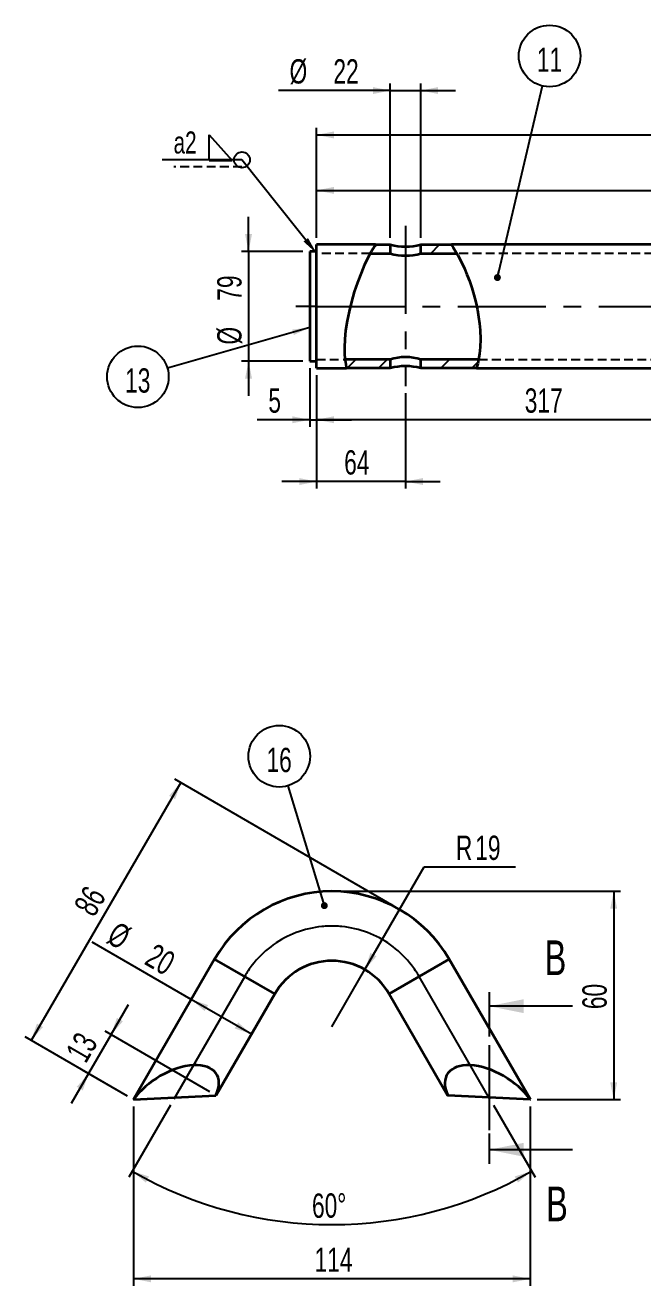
# Model space of a CAD drawing. Header units: millimetres. Extents: x 50 to 5945, y 0 to 4205.
# Drawn here: x 3583 to 4027, y 707 to 1614 of the extents above; entities that cross this region are included whole.
import ezdxf

# ---------------------------------------------------------------- set-up
doc = ezdxf.new("R2010")
doc.units = ezdxf.units.MM
doc.header["$LTSCALE"] = 5
for name, pattern in [('CENTER', [10.16, 6.35, -1.27, 1.27, -1.27]), ('CENTERX2', [20.32, 12.7, -2.54, 2.54, -2.54]), ('HIDDEN', [1.905, 1.27, -0.635])]:
    doc.linetypes.add(name, pattern=pattern)
doc.layers.add('AM_0', color=7, linetype='Continuous', lineweight=35)
doc.layers.add('AM_3', color=6, linetype='HIDDEN', lineweight=25)
for name, color, linetype in [('AM_10', 7, 'CENTER'), ('AM_5', 3, 'Continuous'), ('AM_6', 140, 'Continuous'), ('AM_7', 4, 'CENTERX2'), ('AM_8', 1, 'Continuous')]:
    doc.layers.add(name, color=color, linetype=linetype)
doc.styles.add('SLDTEXTSTYLE0', font='TXT', dxfattribs={"width": 0.7})
doc.dimstyles.new('SLDDIMSTYLE0', dxfattribs={"dimtxt": 17.5, "dimasz": 12.5, "dimexe": 0, "dimexo": 0.0625, "dimgap": 4.375, "dimtad": 1, "dimdec": 1, "dimrnd": 1e-09, "dimzin": 12, "dimdsep": 46, "dimtxsty": 'SLDTEXTSTYLE0', "dimsah": 1, "dimcen": 0.09, "dimadec": 0, "dimazin": 3, "dimtfac": 1, "dimtdec": 1, "dimtmove": 0, "dimatfit": 0, "dimfxl": 1, "dimfrac": 2, "dimtolj": 1, "dimtzin": 12, "dimarcsym": 0})
doc.dimstyles.new('SLDDIMSTYLE1', dxfattribs={"dimtxt": 17.5, "dimasz": 12.5, "dimexe": 0, "dimexo": 0.0625, "dimgap": 4.375, "dimtad": 1, "dimdec": 1, "dimrnd": 1e-09, "dimzin": 12, "dimdsep": 46, "dimtxsty": 'SLDTEXTSTYLE0', "dimsah": 1, "dimcen": 0.09, "dimadec": 0, "dimazin": 3, "dimtfac": 1, "dimtdec": 1, "dimtofl": 0, "dimtmove": 0, "dimatfit": 3, "dimfxl": 1, "dimfrac": 2, "dimtolj": 1, "dimtzin": 12, "dimarcsym": 0})
doc.dimstyles.new('SLDDIMSTYLE11', dxfattribs={"dimtxt": 17.5, "dimasz": 12.5, "dimexe": 0, "dimexo": 0.0625, "dimgap": 4.375, "dimtad": 1, "dimdec": 1, "dimlfac": 0.4, "dimrnd": 1e-09, "dimzin": 12, "dimdsep": 46, "dimtxsty": 'SLDTEXTSTYLE0', "dimsah": 1, "dimcen": 0.09, "dimadec": 0, "dimazin": 3, "dimtfac": 1, "dimtdec": 1, "dimtmove": 0, "dimatfit": 0, "dimfxl": 1, "dimfrac": 2, "dimtolj": 1, "dimtzin": 12, "dimarcsym": 0})
doc.dimstyles.new('SLDDIMSTYLE12', dxfattribs={"dimtxt": 17.5, "dimasz": 12.5, "dimexe": 0, "dimexo": 0.0625, "dimgap": 4.375, "dimtad": 1, "dimdec": 1, "dimlfac": 0.4, "dimrnd": 1e-09, "dimzin": 12, "dimdsep": 46, "dimtxsty": 'SLDTEXTSTYLE0', "dimsah": 1, "dimcen": 0.09, "dimadec": 0, "dimazin": 3, "dimtfac": 1, "dimtdec": 1, "dimtofl": 0, "dimtmove": 0, "dimatfit": 3, "dimfxl": 1, "dimfrac": 2, "dimtolj": 1, "dimtzin": 12, "dimarcsym": 0})
doc.dimstyles.new('SLDDIMSTYLE20', dxfattribs={"dimtxt": 17.5, "dimasz": 12.5, "dimexe": 0, "dimexo": 0.0625, "dimgap": 4.375, "dimtad": 1, "dimdec": 0, "dimlfac": 0.4, "dimrnd": 1e-09, "dimzin": 12, "dimdsep": 46, "dimtxsty": 'SLDTEXTSTYLE0', "dimsah": 1, "dimcen": 0.09, "dimadec": 0, "dimazin": 3, "dimtfac": 1, "dimtofl": 0, "dimtmove": 0, "dimatfit": 3, "dimfxl": 1, "dimfrac": 2, "dimtolj": 1, "dimtzin": 12, "dimarcsym": 0})
doc.dimstyles.new('SLDDIMSTYLE21', dxfattribs={"dimtxt": 17.5, "dimasz": 12.5, "dimexe": 0, "dimexo": 0.0625, "dimgap": 4.375, "dimtad": 1, "dimdec": 0, "dimlfac": 0.4, "dimrnd": 1e-09, "dimzin": 12, "dimdsep": 46, "dimtxsty": 'SLDTEXTSTYLE0', "dimsah": 1, "dimcen": 0.09, "dimadec": 0, "dimazin": 3, "dimtfac": 1, "dimtdec": 0, "dimtofl": 0, "dimtmove": 0, "dimatfit": 3, "dimfxl": 1, "dimfrac": 2, "dimtolj": 1, "dimtzin": 12, "dimarcsym": 0})
doc.dimstyles.new('SLDDIMSTYLE22', dxfattribs={"dimtxt": 17.5, "dimasz": 12.5, "dimexe": 0, "dimexo": 0.0625, "dimgap": 4.375, "dimtad": 1, "dimdec": 4, "dimlfac": 2, "dimzin": 12, "dimdsep": 46, "dimtxsty": 'SLDTEXTSTYLE0', "dimsah": 1, "dimcen": 0.09, "dimadec": 0, "dimazin": 3, "dimtfac": 1, "dimtdec": 0, "dimtofl": 0, "dimtmove": 0, "dimatfit": 3, "dimfxl": 1, "dimfrac": 2, "dimtolj": 1, "dimtzin": 12, "dimarcsym": 0})
doc.dimstyles.new('SLDDIMSTYLE23', dxfattribs={"dimtxt": 17.5, "dimasz": 12.5, "dimexe": 0, "dimexo": 0.0625, "dimgap": 4.375, "dimtad": 0, "dimtih": 1, "dimtoh": 1, "dimdec": 1, "dimlfac": 0.4, "dimrnd": 1e-09, "dimzin": 12, "dimdsep": 46, "dimtxsty": 'SLDTEXTSTYLE0', "dimsah": 1, "dimcen": 0, "dimadec": 0, "dimazin": 3, "dimtfac": 1, "dimtdec": 1, "dimtofl": 0, "dimtmove": 0, "dimatfit": 3, "dimfxl": 1, "dimfrac": 2, "dimtolj": 1, "dimtzin": 12, "dimarcsym": 0})
doc.dimstyles.new('SLDDIMSTYLE3', dxfattribs={"dimtxt": 0.18, "dimasz": 5, "dimexe": 0, "dimexo": 0.0625, "dimgap": 0, "dimtad": 0, "dimtih": 1, "dimtoh": 1, "dimdec": 0, "dimrnd": 1e-09, "dimzin": 0, "dimdsep": 46, "dimtxsty": 'Standard', "dimblk1": 'DOT', "dimblk2": 'DOT', "dimsah": 1, "dimcen": 0.09, "dimadec": 0, "dimazin": 0, "dimtfac": 5, "dimtdec": 0, "dimtofl": 0, "dimtmove": 0, "dimatfit": 3, "dimldrblk": 'DOT', "dimfxl": 1, "dimfrac": 2, "dimtolj": 1, "dimtzin": 0, "dimarcsym": 0})
doc.dimstyles.new('SLDDIMSTYLE4', dxfattribs={"dimtxt": 0.18, "dimasz": 12.5, "dimexe": 0, "dimexo": 0.0625, "dimgap": 0, "dimtad": 0, "dimtih": 1, "dimtoh": 1, "dimdec": 0, "dimrnd": 1e-09, "dimzin": 0, "dimdsep": 46, "dimtxsty": 'Standard', "dimsah": 1, "dimcen": 0.09, "dimadec": 0, "dimazin": 0, "dimtfac": 12.5, "dimtdec": 0, "dimtofl": 0, "dimtmove": 0, "dimatfit": 3, "dimfxl": 1, "dimfrac": 2, "dimtolj": 1, "dimtzin": 0, "dimarcsym": 0})
doc.dimstyles.new('SLDDIMSTYLE5', dxfattribs={"dimtxt": 17.5, "dimasz": 12.5, "dimexe": 0, "dimexo": 0.0625, "dimgap": 4.375, "dimtad": 1, "dimdec": 0, "dimrnd": 1e-09, "dimzin": 12, "dimdsep": 46, "dimtxsty": 'SLDTEXTSTYLE0', "dimsah": 1, "dimcen": 0.09, "dimadec": 0, "dimazin": 3, "dimtfac": 1, "dimtdec": 0, "dimtofl": 0, "dimtmove": 0, "dimatfit": 3, "dimfxl": 1, "dimfrac": 2, "dimtolj": 1, "dimtzin": 12, "dimarcsym": 0})
doc.dimstyles.new('SLDDIMSTYLE7', dxfattribs={"dimtxt": 17.5, "dimasz": 12.5, "dimexe": 0, "dimexo": 0.0625, "dimgap": 4.375, "dimtad": 1, "dimdec": 0, "dimrnd": 1e-09, "dimzin": 12, "dimdsep": 46, "dimtxsty": 'SLDTEXTSTYLE0', "dimsah": 1, "dimcen": 0.09, "dimadec": 0, "dimazin": 3, "dimtfac": 1, "dimtofl": 0, "dimtmove": 0, "dimatfit": 3, "dimfxl": 1, "dimfrac": 2, "dimtolj": 1, "dimtzin": 12, "dimarcsym": 0})

# ---------------------------------------------------------------- blocks, each defined once
blk = doc.blocks.new('_D_17')
at = {"layer": 'AM_5'}
for p, q in [((3792.38, 1362.25), (3792.38, 1325.08)), ((4109.76, 1362.25), (4109.76, 1325.08)), ((4109.76, 1330.08), (3792.38, 1330.08))]:
    blk.add_line(p, q, dxfattribs=at)
for points in [[(3792.38, 1330.08), (3804.88, 1327.58), (3804.88, 1332.58)], [(4109.76, 1330.08), (4097.26, 1332.58), (4097.26, 1327.58)]]:
    blk.add_solid(points, dxfattribs=at)
at = {"layer": 'AM_5', "insert": (3942.22, 1352.64), "char_height": 17.5, "attachment_point": 1, "style": 'SLDTEXTSTYLE0'}
blk.add_mtext('317', dxfattribs=at)
blk = doc.blocks.new('_D_18')
at = {"layer": 'AM_5'}
for p, q in [((3787.38, 1367.2), (3787.38, 1325.08)), ((3792.38, 1362.25), (3792.38, 1325.08)), ((3787.38, 1330.08), (3749.68, 1330.08)), ((3787.38, 1330.08), (3792.38, 1330.08)), ((3792.38, 1330.08), (3817.38, 1330.08))]:
    blk.add_line(p, q, dxfattribs=at)
for points in [[(3787.38, 1330.08), (3774.88, 1332.58), (3774.88, 1327.58)], [(3792.38, 1330.08), (3804.88, 1327.58), (3804.88, 1332.58)]]:
    blk.add_solid(points, dxfattribs=at)
at = {"layer": 'AM_5', "insert": (3757.62, 1352.64), "char_height": 17.5, "attachment_point": 1, "style": 'SLDTEXTSTYLE0'}
blk.add_mtext('5', dxfattribs=at)
blk = doc.blocks.new('_D_19')
at = {"layer": 'AM_5'}
for p, q in [((3743.37, 1451.2), (3743.37, 1476.2)), ((3782.38, 1451.2), (3738.37, 1451.2)), ((3743.37, 1451.2), (3743.37, 1372.2)), ((3782.38, 1372.2), (3738.37, 1372.2)), ((3743.37, 1372.2), (3743.37, 1347.2))]:
    blk.add_line(p, q, dxfattribs=at)
for points in [[(3743.37, 1451.2), (3745.87, 1463.7), (3740.87, 1463.7)], [(3743.37, 1372.2), (3740.87, 1359.7), (3745.87, 1359.7)]]:
    blk.add_solid(points, dxfattribs=at)
at = {"layer": 'AM_5', "char_height": 17.5, "attachment_point": 1, "rotation": 90, "style": 'SLDTEXTSTYLE0'}
for s, insert in [('79', (3720.81, 1415.76)), ('%%c', (3720.81, 1384.19))]:
    blk.add_mtext(s, dxfattribs=dict(at, insert=insert))
blk = doc.blocks.new('_D_20')
at = {"layer": 'AM_5'}
for p, q in [((3792.38, 1461.15), (3792.38, 1500.19)), ((4444.38, 1461.15), (4444.38, 1500.19)), ((3792.38, 1495.19), (4444.38, 1495.19))]:
    blk.add_line(p, q, dxfattribs=at)
for points in [[(3792.38, 1495.19), (3804.88, 1492.69), (3804.88, 1497.69)], [(4444.38, 1495.19), (4431.88, 1497.69), (4431.88, 1492.69)]]:
    blk.add_solid(points, dxfattribs=at)
at = {"layer": 'AM_5', "insert": (4082.69, 1517.74), "char_height": 17.5, "attachment_point": 1, "style": 'SLDTEXTSTYLE0'}
blk.add_mtext('652', dxfattribs=at)
blk = doc.blocks.new('_D_21')
at = {"layer": 'AM_5'}
for p, q in [((3792.38, 1461.15), (3792.38, 1540.12)), ((3792.38, 1535.12), (4558.68, 1535.12)), ((4558.68, 1302.4), (4558.68, 1540.12))]:
    blk.add_line(p, q, dxfattribs=at)
for points in [[(3792.38, 1535.12), (3804.88, 1532.62), (3804.88, 1537.62)], [(4558.68, 1535.12), (4546.18, 1537.62), (4546.18, 1532.62)]]:
    blk.add_solid(points, dxfattribs=at)
at = {"layer": 'AM_5', "insert": (4184.75, 1557.68), "char_height": 17.5, "attachment_point": 1, "style": 'SLDTEXTSTYLE0'}
blk.add_mtext('766', dxfattribs=at)
blk = doc.blocks.new('_D_22')
at = {"layer": 'AM_5'}
for p, q in [((3845.38, 1461.15), (3845.38, 1572.07)), ((3867.38, 1461.15), (3867.38, 1572.07)), ((3845.38, 1567.07), (3764.94, 1567.07)), ((3845.38, 1567.07), (3867.38, 1567.07)), ((3867.38, 1567.07), (3892.38, 1567.07))]:
    blk.add_line(p, q, dxfattribs=at)
for points in [[(3845.38, 1567.07), (3832.88, 1569.57), (3832.88, 1564.57)], [(3867.38, 1567.07), (3879.88, 1564.57), (3879.88, 1569.57)]]:
    blk.add_solid(points, dxfattribs=at)
at = {"layer": 'AM_5', "char_height": 17.5, "attachment_point": 1, "style": 'SLDTEXTSTYLE0'}
for s, insert in [('%%c', (3772.88, 1589.63)), ('22', (3804.45, 1589.63))]:
    blk.add_mtext(s, dxfattribs=dict(at, insert=insert))
blk = doc.blocks.new('_D_23')
at = {"layer": 'AM_5'}
for p, q in [((3792.38, 1362.25), (3792.38, 1280.57)), ((3856.38, 1349.24), (3856.38, 1280.57)), ((3792.38, 1285.57), (3767.38, 1285.57)), ((3856.38, 1285.57), (3792.38, 1285.57)), ((3856.38, 1285.57), (3881.38, 1285.57))]:
    blk.add_line(p, q, dxfattribs=at)
for points in [[(3792.38, 1285.57), (3779.88, 1288.07), (3779.88, 1283.07)], [(3856.38, 1285.57), (3868.88, 1283.07), (3868.88, 1288.07)]]:
    blk.add_solid(points, dxfattribs=at)
at = {"layer": 'AM_5', "insert": (3812.22, 1308.13), "char_height": 17.5, "attachment_point": 1, "style": 'SLDTEXTSTYLE0'}
blk.add_mtext('64', dxfattribs=at)
blk = doc.blocks.new('SW_NOTE_0_13')
at = {"layer": 'AM_6', "color": 0}
blk.add_circle((-21.29, -6.1), 22.15, dxfattribs=at)
at = {"layer": 'AM_6', "color": 0, "insert": (-21.4, -0.01), "char_height": 17.5, "attachment_point": 2, "style": 'SLDTEXTSTYLE0'}
blk.add_mtext('13', dxfattribs=at)
blk = doc.blocks.new('SW_NOTE_0_14')
at = {"layer": 'AM_6', "color": 0}
blk.add_circle((5.08, 21.56), 22.15, dxfattribs=at)
at = {"layer": 'AM_6', "color": 0, "insert": (5.08, 27.66), "char_height": 17.5, "attachment_point": 2, "style": 'SLDTEXTSTYLE0'}
blk.add_mtext('11', dxfattribs=at)
blk = doc.blocks.new('_Dot')
at = {"color": 0, "linetype": 'ByBlock', "lineweight": -2}
blk.add_line((-0.5, 0), (-1, 0), dxfattribs=at)
at = {"color": 0, "linetype": 'ByBlock', "const_width": 0.5}
blk.add_lwpolyline([(-0.25, 0, 1), (0.25, 0, 1)], format="xyb", close=True, dxfattribs=at)
blk = doc.blocks.new('SW_SYMBOL_WELD_FILL')
at = {"layer": 'AM_5', "color": 0}
for p, q in [((500, 0), (500, 4500)), ((500, 4500), (4500, 0)), ((500, 0), (4500, 0))]:
    blk.add_line(p, q, dxfattribs=at)
blk = doc.blocks.new('SW_WELDSYMBOL_3')
at = {"layer": 'AM_5', "color": 0}
blk.add_line((0, 0), (-57.46, 0), dxfattribs=at)
at = {"layer": 'AM_5', "color": 0, "linetype": 'HIDDEN'}
blk.add_line((0, -5), (-49.11, -5), dxfattribs=at)
at = {"layer": 'AM_5', "color": 0}
blk.add_circle((0, 0), 5.72, dxfattribs=at)
at = {"layer": 'AM_5', "color": 0, "xscale": 0.0041275, "yscale": 0.0041275, "zscale": 0.0041275}
blk.add_blockref('SW_SYMBOL_WELD_FILL', (-25.72, -0.48), dxfattribs=at)
at = {"layer": 'AM_5', "color": 0, "insert": (-49.23, 20.46), "char_height": 15.875, "attachment_point": 1, "style": 'SLDTEXTSTYLE0'}
blk.add_mtext('a2', dxfattribs=at)
blk = doc.blocks.new('_D_92')
at = {"layer": 'AM_5'}
for p, q in [((3644.46, 887.45), (3657, 909.08)), ((3715.55, 846.2), (3640.13, 889.96)), ((3644.46, 887.45), (3628.14, 859.34)), ((3628.14, 859.34), (3615.59, 837.72)), ((3656.16, 843.09), (3623.82, 861.85))]:
    blk.add_line(p, q, dxfattribs=at)
for points in [[(3644.46, 887.45), (3652.89, 897.01), (3648.57, 899.52)], [(3628.14, 859.34), (3619.71, 849.79), (3624.03, 847.28)]]:
    blk.add_solid(points, dxfattribs=at)
at = {"layer": 'AM_5', "insert": (3611.01, 874.77), "char_height": 17.5, "attachment_point": 1, "rotation": 59.87239, "style": 'SLDTEXTSTYLE0'}
blk.add_mtext('13', dxfattribs=at)
blk = doc.blocks.new('_D_93')
at = {"layer": 'AM_5'}
for p, q in [((3847.99, 979.91), (3690.29, 1071.43)), ((3694.61, 1068.92), (3586.89, 883.29)), ((3656.16, 843.09), (3582.56, 885.8))]:
    blk.add_line(p, q, dxfattribs=at)
for points in [[(3694.61, 1068.92), (3686.18, 1059.36), (3690.5, 1056.86)], [(3586.89, 883.29), (3595.32, 892.84), (3591, 895.35)]]:
    blk.add_solid(points, dxfattribs=at)
at = {"layer": 'AM_5', "insert": (3616.97, 980.06), "char_height": 17.5, "attachment_point": 1, "rotation": 59.87239, "style": 'SLDTEXTSTYLE0'}
blk.add_mtext('86', dxfattribs=at)
blk = doc.blocks.new('_D_94')
at = {"layer": 'AM_5'}
for p, q in [((3687.08, 836.64), (3657.13, 784.77)), ((3919.69, 836.62), (3949.62, 784.77))]:
    blk.add_line(p, q, dxfattribs=at)
blk.add_arc((3803.38, 1038.08), 287.49, 240, 300, dxfattribs=at)
for points in [[(3659.63, 789.1), (3669.39, 780.89), (3671.79, 785.28)], [(3947.12, 789.1), (3934.96, 785.28), (3937.37, 780.89)]]:
    blk.add_solid(points, dxfattribs=at)
at = {"layer": 'AM_5', "insert": (3788.93, 772.96), "char_height": 17.5, "attachment_point": 1, "rotation": 0.6546, "style": 'SLDTEXTSTYLE0'}
blk.add_mtext('60°', dxfattribs=at)
blk = doc.blocks.new('_D_95')
at = {"layer": 'AM_5'}
for p, q in [((3660.63, 835.58), (3660.63, 706.58)), ((3946.12, 835.58), (3946.12, 706.58)), ((3946.12, 711.58), (3660.63, 711.58))]:
    blk.add_line(p, q, dxfattribs=at)
for points in [[(3660.63, 711.58), (3673.13, 709.08), (3673.13, 714.08)], [(3946.12, 711.58), (3933.62, 714.08), (3933.62, 709.08)]]:
    blk.add_solid(points, dxfattribs=at)
at = {"layer": 'AM_5', "insert": (3790.94, 734.14), "char_height": 17.5, "attachment_point": 1, "style": 'SLDTEXTSTYLE0'}
blk.add_mtext('114', dxfattribs=at)
blk = doc.blocks.new('_D_96')
at = {"layer": 'AM_5'}
for p, q in [((3827.1, 934.23), (3869.71, 1008.12)), ((3869.71, 1008.12), (3935.47, 1008.12)), ((3803.38, 893.08), (3827.1, 934.23))]:
    blk.add_line(p, q, dxfattribs=at)
blk.add_solid([(3827.1, 934.23), (3835.51, 943.81), (3831.18, 946.3)], dxfattribs=at)
at = {"layer": 'AM_5', "char_height": 17.5, "attachment_point": 1, "style": 'SLDTEXTSTYLE0'}
for s, insert in [('R', (3892.64, 1030.67)), ('19', (3906.59, 1030.67))]:
    blk.add_mtext(s, dxfattribs=dict(at, insert=insert))
blk = doc.blocks.new('_D_97')
at = {"layer": 'AM_5'}
for p, q in [((3808.38, 990.58), (4011.27, 990.58)), ((4006.27, 990.58), (4006.27, 840.58)), ((3951.12, 840.58), (4011.27, 840.58))]:
    blk.add_line(p, q, dxfattribs=at)
for points in [[(4006.27, 990.58), (4003.77, 978.08), (4008.77, 978.08)], [(4006.27, 840.58), (4008.77, 853.08), (4003.77, 853.08)]]:
    blk.add_solid(points, dxfattribs=at)
at = {"layer": 'AM_5', "insert": (3983.71, 905.74), "char_height": 17.5, "attachment_point": 1, "rotation": 90, "style": 'SLDTEXTSTYLE0'}
blk.add_mtext('60', dxfattribs=at)
blk = doc.blocks.new('_D_98')
at = {"layer": 'AM_5'}
for p, q in [((3702.15, 912.75), (3630.83, 953.93)), ((3745.45, 887.75), (3702.15, 912.75))]:
    blk.add_line(p, q, dxfattribs=at)
for points in [[(3702.15, 912.75), (3711.73, 904.33), (3714.23, 908.66)], [(3745.45, 887.75), (3735.88, 896.16), (3733.38, 891.83)]]:
    blk.add_solid(points, dxfattribs=at)
at = {"layer": 'AM_5', "char_height": 17.5, "attachment_point": 1, "rotation": 330, "style": 'SLDTEXTSTYLE0'}
for s, insert in [('%%c', (3648.98, 969.49)), ('20', (3676.32, 953.71))]:
    blk.add_mtext(s, dxfattribs=dict(at, insert=insert))
blk = doc.blocks.new('SW_NOTE_0_44')
at = {"layer": 'AM_6', "color": 0}
blk.add_circle((-6.4, 21.21), 22.15, dxfattribs=at)
at = {"layer": 'AM_6', "color": 0, "insert": (-6.51, 27.3), "char_height": 17.5, "attachment_point": 2, "style": 'SLDTEXTSTYLE0'}
blk.add_mtext('16', dxfattribs=at)

msp = doc.modelspace()

# ---------------------------------------------------------------- hatches: boundary and pattern name
at = {"layer": 'AM_8'}
h = msp.add_hatch(dxfattribs=at)
h.set_pattern_fill('ANSI31', color=256, scale=5, style=0)
edge = h.paths.add_edge_path(flags=0)
edge.add_spline(control_points=[(3813.986001, 1367.251431), (3813.575003, 1369.288278), (3813.264466, 1371.391428), (3813.048426, 1373.551431)], knot_values=[0.6691801438, 0.6691801438, 0.6691801438, 0.6691801438, 0.6869083399, 0.6869083399, 0.6869083399, 0.6869083399], weights=[1, 1, 1, 1], degree=3, periodic=0)
edge.add_spline(control_points=[(3813.048426, 1373.551431), (3813.048426, 1373.551431), (3812.965195, 1374.287526), (3812.8659, 1375.698171), (3812.766613, 1377.108705), (3812.656998, 1379.233102), (3812.669567, 1381.896029), (3812.682115, 1384.55442), (3812.823986, 1387.826641), (3813.178349, 1391.421469), (3813.524653, 1394.934549), (3814.084443, 1398.850666), (3814.838724, 1402.831665), (3815.591587, 1406.805179), (3816.555366, 1410.945846), (3817.638569, 1414.941903), (3818.770751, 1419.118646), (3820.059606, 1423.245838), (3821.367675, 1427.036971), (3822.753266, 1431.05278), (3824.201278, 1434.799376), (3825.53734, 1437.988888), (3826.90034, 1441.242713), (3828.185967, 1444.012323), (3829.162413, 1446.017507), (3830.088438, 1447.919149), (3830.754534, 1449.185733), (3830.996063, 1449.646106), (3831.067701, 1449.782654), (3831.10402, 1449.851431), (3831.10402, 1449.851431)], knot_values=[0, 0, 0, 0, 0.0127995919, 0.0127995919, 0.0127995919, 0.0255980281, 0.0255980281, 0.0255980281, 0.0383803142, 0.0383803142, 0.0383803142, 0.0508636767, 0.0508636767, 0.0508636767, 0.0633122088, 0.0633122088, 0.0633122088, 0.0763252958, 0.0763252958, 0.0763252958, 0.0901260625, 0.0901260625, 0.0901260625, 0.1042289325, 0.1042289325, 0.1042289325, 0.1176145898, 0.1176145898, 0.1176145898, 0.1215182387, 0.1215182387, 0.1215182387, 0.1215182387], weights=[1, 1, 1, 1, 1, 1, 1, 1, 1, 1, 1, 1, 1, 1, 1, 1, 1, 1, 1, 1, 1, 1, 1, 1, 1, 1, 1, 1, 1, 1, 1], degree=3, periodic=0)
edge.add_spline(control_points=[(3831.10402, 1449.851431), (3832.25566, 1452.036928), (3833.446618, 1454.143388), (3834.673061, 1456.151431)], knot_values=[0.875221286, 0.875221286, 0.875221286, 0.875221286, 0.8930249195, 0.8930249195, 0.8930249195, 0.8930249195], weights=[1, 1, 1, 1], degree=3, periodic=0)
edge.add_spline(control_points=[(3834.673061, 1456.151431), (3834.673061, 1456.151431), (3834.613663, 1456.054527), (3834.497356, 1455.862678), (3834.133027, 1455.261715), (3833.178096, 1453.684396), (3831.91413, 1451.363696), (3830.592949, 1448.937945), (3828.908432, 1445.628478), (3827.171559, 1441.758122), (3825.492951, 1438.017601), (3823.716249, 1433.647001), (3822.044887, 1428.966207), (3820.485903, 1424.60014), (3818.97458, 1419.857547), (3817.669812, 1415.057006), (3816.427257, 1410.485358), (3815.346829, 1405.749321), (3814.539442, 1401.200806), (3813.722078, 1396.596086), (3813.167365, 1392.063901), (3812.894164, 1388.00216), (3812.611252, 1383.796037), (3812.621858, 1379.975406), (3812.791789, 1376.88184), (3812.960671, 1373.807387), (3813.281608, 1371.35908), (3813.53993, 1369.73136), (3813.798387, 1368.102784), (3813.986001, 1367.251431), (3813.986001, 1367.251431)], knot_values=[0, 0, 0, 0, 0.0050696127, 0.0050696127, 0.0050696127, 0.021236393, 0.021236393, 0.021236393, 0.038103786, 0.038103786, 0.038103786, 0.0543747223, 0.0543747223, 0.0543747223, 0.0695329809, 0.0695329809, 0.0695329809, 0.0839680072, 0.0839680072, 0.0839680072, 0.0986005454, 0.0986005454, 0.0986005454, 0.1137658663, 0.1137658663, 0.1137658663, 0.1288231814, 0.1288231814, 0.1288231814, 0.1438929007, 0.1438929007, 0.1438929007, 0.1438929007], weights=[1, 1, 1, 1, 1, 1, 1, 1, 1, 1, 1, 1, 1, 1, 1, 1, 1, 1, 1, 1, 1, 1, 1, 1, 1, 1, 1, 1, 1, 1, 1], degree=3, periodic=0)
h = msp.add_hatch(dxfattribs=at)
h.set_pattern_fill('ANSI31', color=256, scale=5, style=0)
edge = h.paths.add_edge_path(flags=0)
edge.add_spline(control_points=[(3834.673061, 1456.151431), (3833.446618, 1454.143388), (3832.25566, 1452.036928), (3831.10402, 1449.851431)], knot_values=[0.1069750805, 0.1069750805, 0.1069750805, 0.1069750805, 0.124778714, 0.124778714, 0.124778714, 0.124778714], weights=[1, 1, 1, 1], degree=3, periodic=0)
edge.add_line((3831.10402, 1449.851431), (3845.378071, 1449.851431))
edge.add_line((3845.378071, 1449.851431), (3845.378071, 1456.151431))
edge.add_line((3845.378071, 1456.151431), (3834.673061, 1456.151431))
h = msp.add_hatch(dxfattribs=at)
h.set_pattern_fill('ANSI31', color=256, scale=5, style=0)
edge = h.paths.add_edge_path(flags=0)
edge.add_line((3867.378071, 1456.151431), (3867.378071, 1449.851431))
edge.add_line((3867.378071, 1449.851431), (3893.308006, 1449.851431))
edge.add_spline(control_points=[(3893.308006, 1449.851431), (3892.068212, 1452.045422), (3890.782084, 1454.150727), (3889.457209, 1456.151431)], knot_values=[0.8635754445, 0.8635754445, 0.8635754445, 0.8635754445, 0.8812425585, 0.8812425585, 0.8812425585, 0.8812425585], weights=[1, 1, 1, 1], degree=3, periodic=0)
edge.add_line((3889.457209, 1456.151431), (3867.378071, 1456.151431))
h = msp.add_hatch(dxfattribs=at)
h.set_pattern_fill('ANSI31', color=256, scale=5, style=0)
edge = h.paths.add_edge_path(flags=0)
edge.add_spline(control_points=[(3889.457209, 1456.151431), (3890.782084, 1454.150727), (3892.068212, 1452.045422), (3893.308006, 1449.851431)], knot_values=[0.1187574415, 0.1187574415, 0.1187574415, 0.1187574415, 0.1364245555, 0.1364245555, 0.1364245555, 0.1364245555], weights=[1, 1, 1, 1], degree=3, periodic=0)
edge.add_spline(control_points=[(3893.308006, 1449.851431), (3893.308006, 1449.851431), (3893.671135, 1449.219871), (3894.312738, 1448.035315), (3894.95253, 1446.854099), (3895.876281, 1445.100063), (3896.925955, 1442.925869), (3898.050621, 1440.596342), (3899.343874, 1437.728654), (3900.630984, 1434.518203), (3902.043789, 1430.994231), (3903.486311, 1426.958567), (3904.767806, 1422.710201), (3906.062662, 1418.417544), (3907.229064, 1413.775971), (3908.115795, 1409.204199), (3908.950225, 1404.902075), (3909.559417, 1400.534226), (3909.902753, 1396.517962), (3910.225991, 1392.736801), (3910.324356, 1389.16198), (3910.265722, 1386.097398), (3910.207423, 1383.0504), (3909.997021, 1380.424205), (3909.770351, 1378.418249), (3909.536591, 1376.34954), (3909.287486, 1374.883955), (3909.157572, 1374.141561), (3909.089017, 1373.749801), (3909.051578, 1373.551431), (3909.051578, 1373.551431)], knot_values=[0, 0, 0, 0, 0.0118143626, 0.0118143626, 0.0118143626, 0.0235705451, 0.0235705451, 0.0235705451, 0.0361686143, 0.0361686143, 0.0361686143, 0.0500283988, 0.0500283988, 0.0500283988, 0.0640553518, 0.0640553518, 0.0640553518, 0.0772461291, 0.0772461291, 0.0772461291, 0.0896422335, 0.0896422335, 0.0896422335, 0.1019575448, 0.1019575448, 0.1019575448, 0.1146675962, 0.1146675962, 0.1146675962, 0.1213066363, 0.1213066363, 0.1213066363, 0.1213066363], weights=[1, 1, 1, 1, 1, 1, 1, 1, 1, 1, 1, 1, 1, 1, 1, 1, 1, 1, 1, 1, 1, 1, 1, 1, 1, 1, 1, 1, 1, 1, 1], degree=3, periodic=0)
edge.add_spline(control_points=[(3909.051578, 1373.551431), (3908.653255, 1371.389721), (3908.154309, 1369.285747), (3907.549056, 1367.251431)], knot_values=[0.3125760958, 0.3125760958, 0.3125760958, 0.3125760958, 0.3286209298, 0.3286209298, 0.3286209298, 0.3286209298], weights=[1, 1, 1, 1], degree=3, periodic=0)
edge.add_spline(control_points=[(3907.549056, 1367.251431), (3907.549056, 1367.251431), (3907.640388, 1367.549997), (3907.804422, 1368.136317), (3908.078448, 1369.115786), (3908.564056, 1370.93157), (3909.029857, 1373.434142), (3909.474328, 1375.822121), (3909.901632, 1378.898163), (3910.119595, 1382.443724), (3910.338217, 1386.000016), (3910.347104, 1390.125875), (3910.057899, 1394.477205), (3909.746895, 1399.156505), (3909.080027, 1404.236356), (3908.112519, 1409.221085), (3907.066576, 1414.609913), (3905.639512, 1420.063091), (3904.031425, 1425.076649), (3902.428764, 1430.073289), (3900.600703, 1434.790718), (3898.793215, 1438.883276), (3897.175264, 1442.546679), (3895.534432, 1445.802729), (3894.091832, 1448.441252), (3892.772881, 1450.853622), (3891.593848, 1452.80198), (3890.767077, 1454.119333), (3889.937117, 1455.441769), (3889.457209, 1456.151431), (3889.457209, 1456.151431)], knot_values=[0, 0, 0, 0, 0.0088730818, 0.0088730818, 0.0088730818, 0.0238292461, 0.0238292461, 0.0238292461, 0.0380840433, 0.0380840433, 0.0380840433, 0.0523963943, 0.0523963943, 0.0523963943, 0.0678228882, 0.0678228882, 0.0678228882, 0.0845166634, 0.0845166634, 0.0845166634, 0.101124058, 0.101124058, 0.101124058, 0.1159480256, 0.1159480256, 0.1159480256, 0.1294964321, 0.1294964321, 0.1294964321, 0.1431355067, 0.1431355067, 0.1431355067, 0.1431355067], weights=[1, 1, 1, 1, 1, 1, 1, 1, 1, 1, 1, 1, 1, 1, 1, 1, 1, 1, 1, 1, 1, 1, 1, 1, 1, 1, 1, 1, 1, 1, 1], degree=3, periodic=0)
h = msp.add_hatch(dxfattribs=at)
h.set_pattern_fill('ANSI31', color=256, scale=5, style=0)
edge = h.paths.add_edge_path(flags=0)
edge.add_line((3845.378071, 1367.251431), (3845.378071, 1373.551431))
edge.add_line((3845.378071, 1373.551431), (3813.048426, 1373.551431))
edge.add_spline(control_points=[(3813.048426, 1373.551431), (3813.264466, 1371.391428), (3813.575003, 1369.288278), (3813.986001, 1367.251431)], knot_values=[0.3130916601, 0.3130916601, 0.3130916601, 0.3130916601, 0.3308198562, 0.3308198562, 0.3308198562, 0.3308198562], weights=[1, 1, 1, 1], degree=3, periodic=0)
edge.add_line((3813.986001, 1367.251431), (3845.378071, 1367.251431))
h = msp.add_hatch(dxfattribs=at)
h.set_pattern_fill('ANSI31', color=256, scale=5, style=0)
edge = h.paths.add_edge_path(flags=0)
edge.add_spline(control_points=[(3907.549056, 1367.251431), (3908.154309, 1369.285747), (3908.653255, 1371.389721), (3909.051578, 1373.551431)], knot_values=[0.6713790702, 0.6713790702, 0.6713790702, 0.6713790702, 0.6874239042, 0.6874239042, 0.6874239042, 0.6874239042], weights=[1, 1, 1, 1], degree=3, periodic=0)
edge.add_line((3909.051578, 1373.551431), (3867.378071, 1373.551431))
edge.add_line((3867.378071, 1373.551431), (3867.378071, 1367.251431))
edge.add_line((3867.378071, 1367.251431), (3907.549056, 1367.251431))

# ---------------------------------------------------------------- linework, layer by layer
at = {"layer": 'AM_0'}
for p, q in [((3834.673061, 1456.151431), (3792.378071, 1456.151431)), ((3792.378071, 1367.251431), (3792.378071, 1456.151431)), ((3834.673061, 1456.151431), (3845.378071, 1456.151431)), ((3845.378071, 1456.151431), (3845.378071, 1449.851431)), ((3867.378071, 1456.151431), (3889.457209, 1456.151431)), ((3867.378071, 1449.851431), (3867.378071, 1456.151431)), ((4444.378071, 1456.151431), (3889.457209, 1456.151431)), ((3792.378071, 1451.201431), (3787.378071, 1451.201431)), ((3787.378071, 1451.201431), (3787.378071, 1372.201431)), ((3831.10402, 1449.851431), (3845.378071, 1449.851431)), ((3867.378071, 1449.851431), (3893.308006, 1449.851431)), ((3787.378071, 1372.201431), (3792.378071, 1372.201431)), ((3845.378071, 1373.551431), (3813.048426, 1373.551431)), ((3845.378071, 1373.551431), (3845.378071, 1367.251431)), ((3909.051578, 1373.551431), (3867.378071, 1373.551431)), ((3867.378071, 1367.251431), (3867.378071, 1373.551431)), ((3792.378071, 1367.251431), (3813.986001, 1367.251431)), ((3845.378071, 1367.251431), (3813.986001, 1367.251431)), ((3907.549056, 1367.251431), (3867.378071, 1367.251431)), ((3907.549056, 1367.251431), (4109.762992, 1367.251431)), ((3718.939637, 941.825648), (3660.482923, 840.575648)), ((3762.240908, 916.825648), (3718.939637, 941.825648)), ((3844.513321, 916.825648), (3887.814591, 941.825648)), ((3946.271306, 840.575648), (3887.814591, 941.825648)), ((3720.019383, 843.695821), (3762.240908, 916.825648)), ((3844.513321, 916.825648), (3886.734846, 843.695821)), ((3660.632138, 840.583468), (3660.482923, 840.575648)), ((3660.632138, 840.583468), (3719.870167, 843.688001)), ((3720.019383, 843.695821), (3719.870167, 843.688001)), ((3886.734846, 843.695821), (3886.884061, 843.688001)), ((3946.122091, 840.583468), (3886.884061, 843.688001)), ((3946.122091, 840.583468), (3946.271306, 840.575648))]:
    msp.add_line(p, q, dxfattribs=at)
at = {"layer": 'AM_0', "flags": 128}
for points in [[(3813.986001, 1367.251431), (3813.859887, 1367.88068), (3813.53993, 1369.73136), (3813.13232, 1372.764075), (3812.791789, 1376.88184), (3812.67316, 1382.024791), (3812.894164, 1388.00216), (3813.512742, 1394.397866), (3814.539442, 1401.200806), (3815.941439, 1408.120231), (3817.669812, 1415.057006), (3819.762018, 1422.174534), (3822.044887, 1428.966207), (3824.605506, 1435.714767), (3827.171559, 1441.758122), (3828.879462, 1445.429559), (3830.483355, 1448.65533), (3831.91413, 1451.363696), (3833.064656, 1453.427974), (3833.946588, 1454.944892), (3834.497356, 1455.862678), (3834.673061, 1456.151431)], [(3889.457209, 1456.151431), (3889.800908, 1455.631295), (3890.767077, 1454.119333), (3892.244887, 1451.690924), (3894.091832, 1448.441252), (3896.376767, 1444.046594), (3898.793215, 1438.883276), (3900.598451, 1434.59523), (3902.362741, 1429.967416), (3904.031425, 1425.076649), (3905.57176, 1419.935216), (3906.946947, 1414.612697), (3908.112519, 1409.221085), (3908.977768, 1404.223007), (3909.630319, 1399.271664), (3910.057899, 1394.477205), (3910.279182, 1388.162325), (3910.119595, 1382.443724), (3909.659667, 1377.50484), (3909.029857, 1373.434142), (3908.345224, 1370.214066), (3907.804422, 1368.136317), (3907.615226, 1367.474004), (3907.549056, 1367.251431)]]:
    msp.add_lwpolyline(points, dxfattribs=at)
at = {"layer": 'AM_0'}
for centre, radius, start, end in [((3856.378071, 1499.881447), 45.092287, 255.880554638, 284.119445362), ((3856.378071, 1487.156122), 38.892673, 253.570841612, 286.429158388), ((3856.378071, 1336.24674), 38.892673, 73.570841611, 106.429158389), ((3856.378071, 1323.521414), 45.092287, 75.880554638, 104.119445362), ((3803.377114, 893.075648), 97.5, 90, 150), ((3803.377114, 893.075648), 97.5, 30, 90), ((3803.377114, 893.075648), 47.5, 30, 150)]:
    msp.add_arc(centre, radius, start, end, dxfattribs=at)
for centre, major_axis, start_param, end_param in [((3688.760698, 839.554192), (31.588419, 19.357408), 5.5979545649, 8.5392123762), ((3917.99353, 839.554192), (31.588419, -19.357408), 0.8855655846, 3.8268233958)]:
    msp.add_ellipse(centre, major_axis=major_axis, ratio=0.5429556996, start_param=start_param, end_param=end_param, dxfattribs=at)
at = {"layer": 'AM_10'}
msp.add_line((3916.503076, 917.871747), (3916.503076, 794.499381), dxfattribs=at)
at = {"layer": 'AM_10', "linetype": 'Continuous'}
for p, q in [((3976.503076, 907.871747), (3916.503076, 907.871747)), ((3976.503076, 804.499381), (3916.503076, 804.499381))]:
    msp.add_line(p, q, dxfattribs=at)
at = {"layer": 'AM_10'}
for points in [[(3916.503076, 907.871747), (3941.503076, 902.871747), (3941.503076, 912.871747)], [(3916.503076, 804.499381), (3941.503076, 799.499381), (3941.503076, 809.499381)]]:
    msp.add_solid(points, dxfattribs=at)
at = {"layer": 'AM_3'}
for p, q in [((3831.10402, 1449.851431), (3792.378071, 1449.851431)), ((4444.378071, 1449.851431), (3893.308006, 1449.851431)), ((3792.378071, 1373.551431), (3813.048426, 1373.551431)), ((3909.051578, 1373.551431), (4444.378071, 1373.551431))]:
    msp.add_line(p, q, dxfattribs=at)
at = {"layer": 'AM_7'}
for p, q in [((3856.378071, 1469.795752), (3856.378071, 1354.237857)), ((3792.378071, 1411.701431), (3777.378071, 1411.701431)), ((3792.378071, 1411.701431), (4444.378071, 1411.701431)), ((3916.503076, 879.610697), (3916.503076, 818.705352)), ((3660.482923, 840.575648), (3660.584865, 840.516488))]:
    msp.add_line(p, q, dxfattribs=at)
at = {"layer": 'AM_7', "ltscale": 2.5}
for p, q in [((3740.590272, 929.325648), (3689.580227, 840.973657)), ((3917.190384, 840.945281), (3866.163956, 929.325648))]:
    msp.add_line(p, q, dxfattribs=at)
msp.add_arc((3803.377114, 893.075648), 72.5, 30, 150, dxfattribs=at)

# ---------------------------------------------------------------- block references
at = {"layer": 'AM_5'}
msp.add_blockref('SW_WELDSYMBOL_3', (3738.63514, 1517.163743), dxfattribs=at)
at = {"layer": 'AM_6'}
for name, p in [('SW_NOTE_0_14', (3955.038094, 1570.399448)), ('SW_NOTE_0_13', (3684.984952, 1367.112925)), ('SW_NOTE_0_44', (3771.879735, 1066.587937))]:
    msp.add_blockref(name, p, dxfattribs=at)

# ---------------------------------------------------------------- texts
at = {"layer": 'AM_10', "char_height": 25, "attachment_point": 1, "style": 'SLDTEXTSTYLE0'}
for insert in [(3956.539283, 955.232006), (3957.641923, 778.02805)]:
    msp.add_mtext('B', dxfattribs=dict(at, insert=insert))

# ---------------------------------------------------------------- dimensions: what is measured, and where the dimension line sits
at = {"layer": 'AM_5'}
for base, p1, p2, angle, dimstyle, picture, middle in [((3867.378071, 1567.068521), (3845.378071, 1456.151431), (3867.378071, 1456.151431), 0, 'SLDDIMSTYLE0', '_D_22', (3800.88709, 1567.068521)), ((3743.370517, 1372.201431), (3787.378071, 1451.201431), (3787.378071, 1372.201431), 90, 'SLDDIMSTYLE0', '_D_19', (3743.370517, 1412.199612)), ((3702.150678, 912.746317), (3762.240908, 916.825648), (3718.939637, 941.825648), 330, 'SLDDIMSTYLE12', '_D_98', (3661.958439, 935.951317))]:
    dim = msp.add_linear_dim(base=base, p1=p1, p2=p2, angle=angle, text='%%c<>', dimstyle=dimstyle, dxfattribs=at)
    dim.commit()
    dim.dimension.update_dxf_attribs({"geometry": picture, "text_midpoint": middle, "dimtype": 160})
for base, p1, p2, angle, dimstyle, picture, middle in [((4558.678071, 1535.122653), (3792.378071, 1456.151431), (4558.678071, 1297.401431), 0, 'SLDDIMSTYLE7', '_D_21', (4203.114529, 1535.122653)), ((4444.378071, 1495.185669), (3792.378071, 1456.151431), (4444.378071, 1456.151431), 0, 'SLDDIMSTYLE1', '_D_20', (4101.05335, 1495.185669)), ((3792.378071, 1330.080613), (4109.762992, 1367.251431), (3792.378071, 1367.251431), 0, 'SLDDIMSTYLE5', '_D_17', (3958.834324, 1330.080613)), ((3586.886116, 883.285618), (3852.315052, 977.404339), (3660.482923, 840.575648), 59.872391101, 'SLDDIMSTYLE21', '_D_93', (3642.611785, 979.310768)), ((4006.271306, 840.583468), (3803.377114, 990.575648), (3946.122091, 840.583468), 90, 'SLDDIMSTYLE12', '_D_97', (4006.271306, 917.965094)), ((3628.142456, 859.343586), (3719.870167, 843.688001), (3660.482923, 840.575648), 59.872391101, 'SLDDIMSTYLE11', '_D_92', (3635.779027, 872.502744))]:
    dim = msp.add_linear_dim(base=base, p1=p1, p2=p2, angle=angle, dimstyle=dimstyle, dxfattribs=at)
    dim.commit()
    dim.dimension.update_dxf_attribs({"geometry": picture, "text_midpoint": middle, "dimtype": 160})
for base, p1, p2, dimstyle, picture, middle in [((3792.378071, 1330.080613), (3787.378071, 1372.201431), (3792.378071, 1367.251431), 'SLDDIMSTYLE0', '_D_18', (3763.727057, 1330.080613)), ((3792.378071, 1285.567025), (3856.378071, 1354.237857), (3792.378071, 1367.251431), 'SLDDIMSTYLE0', '_D_23', (3825.33749, 1285.567025)), ((3660.632138, 711.580066), (3946.122091, 840.583468), (3660.632138, 840.583468), 'SLDDIMSTYLE20', '_D_95', (3806.661637, 711.580066))]:
    dim = msp.add_linear_dim(base=base, p1=p1, p2=p2, dimstyle=dimstyle, dxfattribs=at)
    dim.commit()
    dim.dimension.update_dxf_attribs({"geometry": picture, "text_midpoint": middle, "dimtype": 160})
dim = msp.add_radius_dim(center=(3803.377114, 893.075648), mpoint=(3827.103115, 934.225701), dimstyle='SLDDIMSTYLE23', dxfattribs=at)
dim.commit()
dim.dimension.update_dxf_attribs({"geometry": '_D_96', "text_midpoint": (3910.088854, 1024.731707), "dimtype": 164})
dim = msp.add_angular_dim_2l(base=(3803.377114, 750.58239), line1=((3917.190384, 840.945281), (3866.163956, 929.325648)), line2=((3740.590272, 929.325648), (3689.580227, 840.973657)), dimstyle='SLDDIMSTYLE22', dxfattribs=at)
dim.commit()
dim.dimension.update_dxf_attribs({"geometry": '_D_94', "text_midpoint": (3806.661637, 750.601153), "dimtype": 162})

# ---------------------------------------------------------------- leaders
msp.add_leader([(3792.378071, 1449.851431), (3738.63514, 1517.163743)], dimstyle='SLDDIMSTYLE4', dxfattribs=at)
at = {"layer": 'AM_6'}
for points, dimstyle in [([(3922.528972, 1432.443546), (3955.038094, 1570.399448)], 'SLDDIMSTYLE3'), ([(3787.378071, 1396.46503), (3684.984952, 1367.112925)], 'SLDDIMSTYLE4'), ([(3797.941674, 980.279475), (3771.879735, 1066.587937)], 'SLDDIMSTYLE3')]:
    msp.add_leader(points, dimstyle=dimstyle, dxfattribs=at)

doc.saveas('drawing.dxf')
